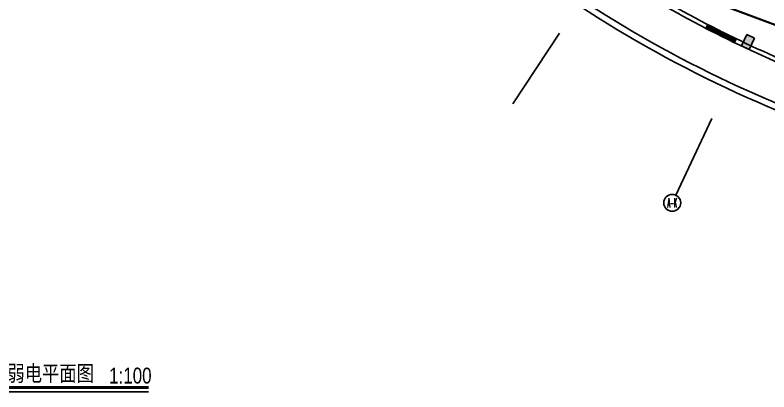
# Model space of a CAD drawing. Extents: x 13680 to 1640314, y -473492 to 65390.
# Drawn here: x 1198417 to 1234053, y -453330 to -435524 of the extents above; entities that cross this region are included whole.
import ezdxf
from ezdxf.enums import TextEntityAlignment as Align

# ---------------------------------------------------------------- set-up
doc = ezdxf.new("R2010")
doc.units = 0
doc.header["$LTSCALE"] = 1000
doc.header["$MEASUREMENT"] = 0
for name, color, linetype in [('0-桥架', 120, 'Continuous'), ('AXIS', 1, 'Continuous'), ('AXIS_TEXT', 7, 'Continuous'), ('COLUMN', 255, 'Continuous'), ('PUB_HATCH', 8, 'Continuous'), ('WALL', 255, 'Continuous'), ('WINDOW', 2, 'Continuous'), ('室外建筑', 8, 'Continuous')]:
    doc.layers.add(name, color=color, linetype=linetype)
doc.styles.add('-黑体', font='simhei.ttf', dxfattribs={"width": 0.8})
doc.styles.add('_HZTXT', font='txt.shx', dxfattribs={"width": 0.8, "bigfont": 'HZTXT.shx'})
doc.styles.add('_TCH_AXIS', font='COMPLEX', dxfattribs={"bigfont": 'GBCBIG'})
doc.styles.get("Standard").update_dxf_attribs({"font": 'haiwenrs.shx', "bigfont": 'hztxt.shx'})

# ---------------------------------------------------------------- blocks, each defined once
blk = doc.blocks.new('$TCHSYS$WIN2D')
for p, q in [((-0.5, 0.5), (0.5, 0.5)), ((-0.5, 0.5), (-0.5, -0.5)), ((0.5, 0.5), (0.5, -0.5)), ((0.5, 0.167), (-0.5, 0.167)), ((0.5, -0.167), (-0.5, -0.167)), ((-0.5, -0.5), (0.5, -0.5))]:
    blk.add_line(p, q)
blk = doc.blocks.new('1FX')
at = {"layer": 'PUB_HATCH'}
blk.add_hatch(color=256, dxfattribs=at).paths.add_polyline_path([(1228707.6, -453144.7), (1229069.5, -453315), (1229325, -452772.1), (1228963.1, -452601.8)])
at = {"layer": 'AXIS'}
for p, q in [((1220103.4, -452540), (1217907.3, -455883.3)), ((1227313.2, -456577.7), (1225610.1, -460197))]:
    blk.add_line(p, q, dxfattribs=at)
blk.add_circle((1225439.8, -460558.9), 400, dxfattribs=at)
at = {"layer": 'COLUMN'}
for p, q in [((1228963.1, -452601.8), (1228707.6, -453144.7)), ((1229325, -452772.1), (1228963.1, -452601.8)), ((1229069.5, -453315), (1229325, -452772.1)), ((1228707.6, -453144.7), (1229069.5, -453315))]:
    blk.add_line(p, q, dxfattribs=at)
at = {"layer": 'WALL'}
for radius, end in [(54800, 247.03149), (54600, 246.92656)]:
    blk.add_arc((1252221.3, -403645.3), radius, 236.90966, end, dxfattribs=at)
at = {"layer": '室外建筑'}
blk.add_lwpolyline([(1225385.4, -452255.2, 0, 0, 0), (1225014, -452907.6, 80, 0, 0), (1224865.6, -453168.3, 0, 0, 0)], format="xyseb", dxfattribs=at)
for radius, start, end in [(56900, 236.19652, 253.40348), (56600, 236.49755, 253.10246)]:
    blk.add_arc((1252221.3, -403645.3), radius, start, end, dxfattribs=at)
at = {"layer": 'WINDOW', "xscale": 1499.999999999993, "yscale": 200, "zscale": -1500, "rotation": 333.7774217950658}
blk.add_blockref('$TCHSYS$WIN2D', (1227751.2, -452566.1), dxfattribs=at)
at = {"layer": 'AXIS_TEXT', "style": '_TCH_AXIS', "width": 0.318182}
blk.add_text('A-K', height=452.55, dxfattribs=at).set_placement((1225213.5, -460785.2), (1225666, -460785.2), align=Align.FIT)
at = {"layer": 'WALL', "color": 2, "style": '_HZTXT', "width": 0.8, "flags": 8}
blk.add_attdef('北', text='', height=500, rotation=8, dxfattribs=at).set_placement((1194354.1, -399376.5), align=Align.MIDDLE)

msp = doc.modelspace()

# ---------------------------------------------------------------- linework, layer by layer
at = {"color": 0, "const_width": 140}
msp.add_lwpolyline([(1196052.455, -453128.149), (1204727.62, -453128.149)], dxfattribs=at)
at = {"color": 0}
msp.add_lwpolyline([(1196052.455, -453329.88), (1204727.62, -453329.88)], dxfattribs=at)
at = {"layer": '0-桥架', "color": 6, "const_width": 100}
msp.add_lwpolyline([(1228102.303, -433664.138), (1240719.343, -438354.319)], dxfattribs=at)

# ---------------------------------------------------------------- block references
msp.add_blockref('1FX', (4043.544, 16162.546))

# ---------------------------------------------------------------- texts
at = {"color": 0, "style": '-黑体', "width": 0.8}
msp.add_text('首层弱电平面图', height=750, dxfattribs=at).set_placement((1196416.082, -452828.149))
at = {"color": 0, "width": 0.8}
msp.add_text('1:100', height=750, dxfattribs=at).set_placement((1202861.556, -452933.473))

doc.saveas('drawing.dxf')
